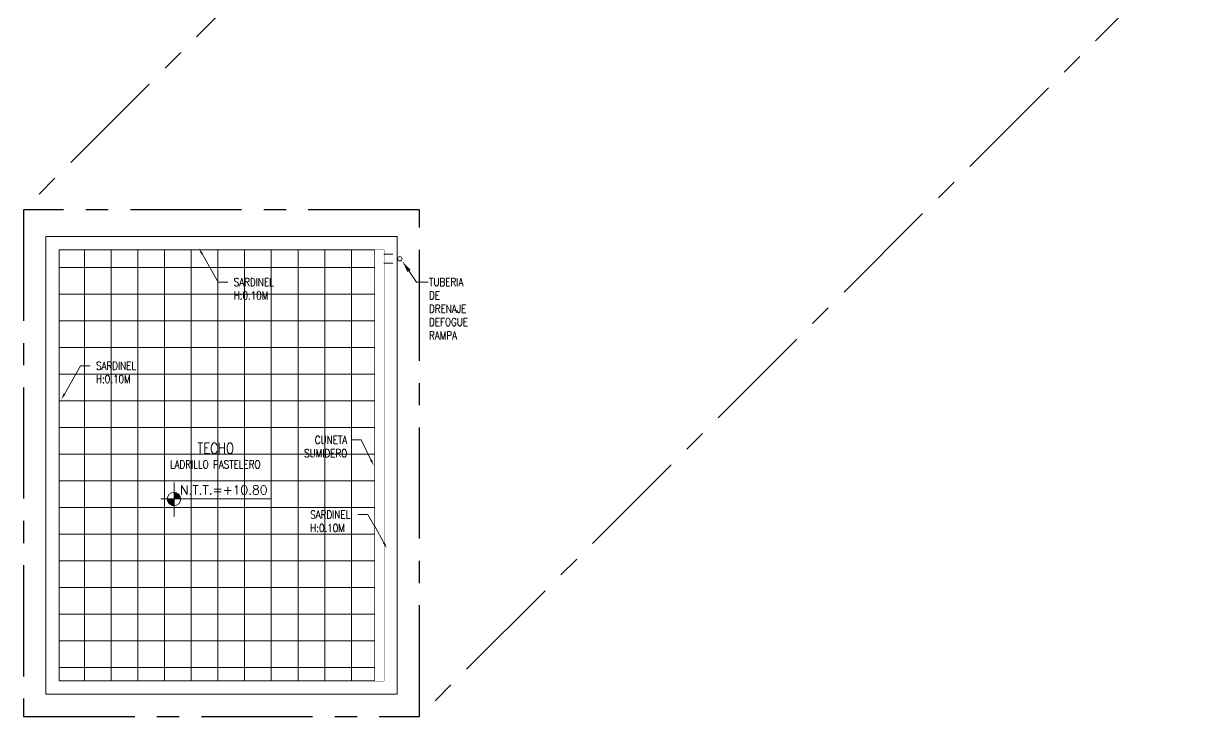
# Model space of a CAD drawing. Header units: millimetres. Extents: x 2085 to 2829, y 1352 to 1631.
# Drawn here: x 2138.75 to 2152.01, y 1352.63 to 1360.42 of the extents above; entities that cross this region are included whole.
import ezdxf
from ezdxf import colors
from ezdxf.entities.mleader import LeaderData, LeaderLine
from ezdxf.enums import TextEntityAlignment as Align
from ezdxf.math import Vec2, Vec3

# ---------------------------------------------------------------- set-up
doc = ezdxf.new("R2010")
doc.units = ezdxf.units.MM
doc.set_wipeout_variables(frame=1)
doc.linetypes.add('CENTER', pattern=[2, 1.25, -0.25, 0.25, -0.25])
doc.linetypes.add('HIDDEN2', pattern=[0.1875, 0.125, -0.0625])
doc.layers.get('0').update_dxf_attribs({"color": 251, "lineweight": 9})
for name, color, linetype, lineweight in [('A-MURO BAJO', 251, 'Continuous', 9), ('A-NIVELES-NPT', 251, 'Continuous', 9), ('A-PROYECCIONES', 251, 'HIDDEN2', 9), ('A-TEXTO-ACABADO PISO', 251, 'Continuous', 13), ('A-TEXTO-AMBIENTES', 251, 'Continuous', 9), ('A-TEXTO-INDICACIONES', 251, 'Continuous', 13), ('A_50_CortesElev', 251, 'CENTER', 13), ('HATCH', 251, 'Continuous', 13)]:
    doc.layers.add(name, color=color, linetype=linetype, lineweight=lineweight)
doc.styles.add('R80', font='romans.shx', dxfattribs={"width": 0.8, "oblique": 15, "height": 0.1})
doc.styles.add('ROMANS', font='romans.shx', dxfattribs={"width": 0.8})
doc.styles.add('TXT_COTAS', font='romans.shx', dxfattribs={"width": 0.8})

# ---------------------------------------------------------------- blocks, each defined once
blk = doc.blocks.new('SIM NIVEL PLANTA')
at = {"linetype": 'Continuous'}
h = blk.add_hatch(dxfattribs=at)
h.set_pattern_fill('_USER', color=256, scale=0.099996, angle=45, style=0, pattern_type=0)
h.set_pattern_definition([(45, (35396.10581, 26516.4892), (-0.0707080889, 0.0707080889), [])])
h.paths.add_polyline_path([(-17.03, 0), (-15.53, 0, 0.409209), (-17.03, 1.47)])
h.paths.add_polyline_path([(-18.53, 0, 0.419236), (-17.03, -1.53), (-17.03, 0)])
for p, q in [((-17.03, -3.97), (-17.03, 3.72)), ((4.81, 0), (-20, 0))]:
    blk.add_line(p, q)
blk.add_circle((-17.03, -0.03), 1.5, dxfattribs=at)
at = {"style": 'R80'}
blk.add_attdef('N.P.T.+0.00', text='', height=2.03, dxfattribs=at).set_placement((-5.83, 2.01), align=Align.MIDDLE_CENTER)
blk = doc.blocks.new('A$C0abcbdd6')
blk.add_lwpolyline([(3.526, 4.85), (3.626, 4.85), (3.626, 0), (3.526, 0)], close=True)
at = {"color": 6}
blk.add_circle((3.806, 4.75), 0.025, dxfattribs=at)
at = {"layer": 'A-TEXTO-INDICACIONES'}
ml = blk.add_multileader_mtext('Standard', dxfattribs=at)
ml.set_content('\\pxsm1,ql,t16;SARDINEL H:0.10M', color=256, style='TXT_COTAS')
ml.set_leader_properties(color=7)
ml.build(insert=Vec2(0, 0))
ml.multileader.update_dxf_attribs({"dogleg_length": 0.11, "arrow_head_size": 0.07})
ctx = ml.context
ctx.base_point, ctx.char_height, ctx.arrow_head_size, ctx.landing_gap_size, ctx.plane_origin = Vec3(1.873, 4.487), 0.09, 0.07, 0.05, Vec3(1.546, 4.729)
ctx.text_align_type = 2
notes = []
notes.append((ctx, [(0, (1, 1, 0), (1.763, 4.487), (1, 0), 0.11, [(0, [(1.548, 4.865)], 0, [])])]))
ctx.mtext.insert, ctx.mtext.width, ctx.mtext.defined_height, ctx.mtext.alignment, ctx.mtext.flow_direction = Vec3(2.41, 4.532), 0.472, 0.437, 3, 5
ml = blk.add_multileader_mtext('Standard', dxfattribs=at)
ml.set_content('\\pxsm1,ql,t16;TUBERIA DE DRENAJE DEFOGUE RAMPA', color=256, style='ROMANS')
ml.set_leader_properties(color=7)
ml.build(insert=Vec2(0, 0))
ml.multileader.update_dxf_attribs({"dogleg_length": 1.307, "arrow_head_size": 0.13, "scale": 0.1})
ctx = ml.context
ctx.base_point, ctx.scale, ctx.char_height, ctx.arrow_head_size, ctx.landing_gap_size, ctx.plane_origin = Vec3(4.124, 4.488), 0.1, 0.09, 0.13, 0.01, Vec3(3.915, 4.168)
notes.append((ctx, [(0, (1, 1, 0), (3.994, 4.488), (1, 0), 0.131, [(0, [(3.835, 4.72)], 0, [])])]))
ctx.mtext.insert, ctx.mtext.width, ctx.mtext.defined_height, ctx.mtext.flow_direction = Vec3(4.134, 4.533), 1.25953, 0.0437, 5
ml = blk.add_multileader_mtext('Standard', dxfattribs=at)
ml.set_content('\\pxsm1,ql,t16;SARDINEL H:0.10M', color=256, style='TXT_COTAS')
ml.set_leader_properties(color=7)
ml.build(insert=Vec2(0, 0))
ml.multileader.update_dxf_attribs({"dogleg_length": 0.11, "arrow_head_size": 0.07})
ctx = ml.context
ctx.base_point, ctx.char_height, ctx.arrow_head_size, ctx.landing_gap_size, ctx.plane_origin = Vec3(0.325, 3.546), 0.09, 0.07, 0.05, Vec3(-0.002, 3.354)
ctx.text_align_type = 2
notes.append((ctx, [(0, (1, 1, 0), (0.215, 3.546), (1, 0), 0.11, [(0, [(0, 3.167)], 0, [])])]))
ctx.mtext.insert, ctx.mtext.width, ctx.mtext.defined_height, ctx.mtext.alignment, ctx.mtext.flow_direction = Vec3(0.862, 3.591), 0.472, 0.437, 3, 5
for ctx, leaders in notes:
    for number, flags, end, landing, length, lines in leaders:
        leader = LeaderData()
        leader.index, (leader.has_last_leader_line, leader.has_dogleg_vector, leader.attachment_direction) = number, flags
        leader.last_leader_point, leader.dogleg_vector, leader.dogleg_length = Vec3(end), Vec3(landing), length
        for number, points, colour, breaks in lines:
            line = LeaderLine()
            line.index, line.vertices, line.color, line.breaks = number, Vec3.list(points), colors.encode_raw_color(colour), breaks
            leader.lines.append(line)
        ctx.leaders.append(leader)
blk.add_wipeout([(3.526, 0), (3.626, 0), (3.626, 4.85), (3.526, 4.85)])
at = {"layer": 'A-PROYECCIONES', "ltscale": 0.5}
for p, q in [((3.626, 4.8), (3.776, 4.8)), ((3.626, 4.7), (3.776, 4.7))]:
    blk.add_line(p, q, dxfattribs=at)
at = {"layer": 'A-TEXTO-INDICACIONES'}
ml = blk.add_multileader_mtext('Standard', dxfattribs=at)
ml.set_content('\\pxsm1,t16;CUNETA SUMIDERO', color=256, style='TXT_COTAS')
ml.set_leader_properties(color=7)
ml.build(insert=Vec2(0, 0))
ml.multileader.update_dxf_attribs({"dogleg_length": 0.05, "arrow_head_size": 0.07})
ctx = ml.context
ctx.base_point, ctx.char_height, ctx.arrow_head_size, ctx.landing_gap_size, ctx.plane_origin = Vec3(2.647, 2.712), 0.09, 0.07, 0.05, Vec3(3.662, 2.337)
ctx.text_align_type = 2
notes = []
notes.append((ctx, [(0, (1, 1, 0), (3.371, 2.712), (-1, 0), 0.107, [(0, [(3.512, 2.424)], 0, [])])]))
ctx.mtext.insert, ctx.mtext.width, ctx.mtext.defined_height, ctx.mtext.alignment, ctx.mtext.flow_direction = Vec3(3.214, 2.757), 0.58325, 0.805, 3, 5
ml = blk.add_multileader_mtext('Standard', dxfattribs=at)
ml.set_content('\\pxsm1,ql,t16;SARDINEL H:0.10M', color=256, style='TXT_COTAS')
ml.set_leader_properties(color=7)
ml.build(insert=Vec2(0, 0))
ml.multileader.update_dxf_attribs({"dogleg_length": 0.11, "arrow_head_size": 0.07})
ctx = ml.context
ctx.base_point, ctx.char_height, ctx.arrow_head_size, ctx.landing_gap_size, ctx.plane_origin = Vec3(2.748, 1.871), 0.09, 0.07, 0.05, Vec3(3.662, 1.679)
notes.append((ctx, [(0, (1, 1, 0), (3.445, 1.871), (-1, 0), 0.11, [(0, [(3.66, 1.493)], 0, [])])]))
ctx.mtext.insert, ctx.mtext.width, ctx.mtext.defined_height, ctx.mtext.flow_direction = Vec3(2.798, 1.916), 0.472, 0.437, 5
for ctx, leaders in notes:
    for number, flags, end, landing, length, lines in leaders:
        leader = LeaderData()
        leader.index, (leader.has_last_leader_line, leader.has_dogleg_vector, leader.attachment_direction) = number, flags
        leader.last_leader_point, leader.dogleg_vector, leader.dogleg_length = Vec3(end), Vec3(landing), length
        for number, points, colour, breaks in lines:
            line = LeaderLine()
            line.index, line.vertices, line.color, line.breaks = number, Vec3.list(points), colors.encode_raw_color(colour), breaks
            leader.lines.append(line)
        ctx.leaders.append(leader)

msp = doc.modelspace()

# ---------------------------------------------------------------- hatches: boundary and pattern name
at = {"layer": 'HATCH'}
h = msp.add_hatch(dxfattribs=at)
h.set_pattern_fill('_USER', color=256, scale=0.3, double=1, pattern_type=0)
h.set_pattern_definition([(0, (2140.93656, 1357.97577), (0, 0.3), []), (90, (2140.93656, 1357.97577), (-0.3, 2e-17), [])])
h.paths.add_polyline_path([(2139.151, 1353.026), (2142.801, 1353.026), (2142.801, 1357.876), (2139.151, 1357.876)])

# ---------------------------------------------------------------- linework, layer by layer
at = {"layer": 'A-MURO BAJO'}
for points in [[(2139.001, 1352.876), (2142.951, 1352.876), (2142.951, 1358.026), (2139.001, 1358.026)], [(2139.151, 1353.026), (2142.801, 1353.026), (2142.801, 1357.876), (2139.151, 1357.876)]]:
    msp.add_lwpolyline(points, close=True, dxfattribs=at)
at = {"layer": 'A_50_CortesElev'}
for points in [[(2159.964, 1379.54), (2138.751, 1358.327)], [(2164.416, 1373.84), (2143.202, 1352.627)]]:
    msp.add_lwpolyline(points, dxfattribs=at)
at = {"layer": 'A_50_CortesElev', "lineweight": 30}
msp.add_lwpolyline([(2138.751, 1352.627), (2143.202, 1352.627), (2143.202, 1358.327), (2138.751, 1358.327)], close=True, dxfattribs=at)

# ---------------------------------------------------------------- block references
at = {"layer": 'A-NIVELES-NPT', "xscale": 0.05, "yscale": 0.05, "zscale": 0.05}
msp.add_blockref('SIM NIVEL PLANTA', (2141.294, 1355.074), dxfattribs=at).add_auto_attribs({'N.P.T.+0.00': 'N.T.T.=+10.80'})

# ---------------------------------------------------------------- texts
at = {"layer": 'A-TEXTO-ACABADO PISO', "insert": (2140.906, 1355.507), "char_height": 0.09, "attachment_point": 2, "style": 'ROMANS'}
msp.add_mtext_dynamic_manual_height_columns('LADRILLO PASTELERO', width=1.58631, gutter_width=12.5, heights=[0], dxfattribs=at)
at = {"layer": 'A-TEXTO-AMBIENTES', "insert": (2140.911, 1355.644, 0), "char_height": 0.12, "width": 2.55621, "attachment_point": 5, "style": 'ROMANS'}
msp.add_mtext('TECHO', dxfattribs=at)

# ---------------------------------------------------------------- next in the draw order: block references
msp.add_blockref('A$C0abcbdd6', (2139.176, 1353.026))

doc.saveas('drawing.dxf')
